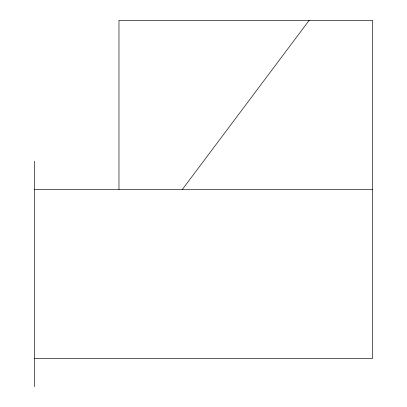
<?xml version="1.0" encoding="UTF-8"?>
<svg xmlns="http://www.w3.org/2000/svg" width="407" height="407" viewBox="0 0 407 407"><rect width="100%" height="100%" fill="white"/><g stroke="black" fill="none" stroke-linecap="round" stroke-linejoin="round"><path stroke-width="0.61" d="M182.367 189.413L309.162 20.35M34.437 189.413L372.563 189.413M34.437 358.475L372.563 358.475L372.563 20.35L118.971 20.35L118.971 189.413M34.437 161.233L34.437 386.65"/></g></svg>
